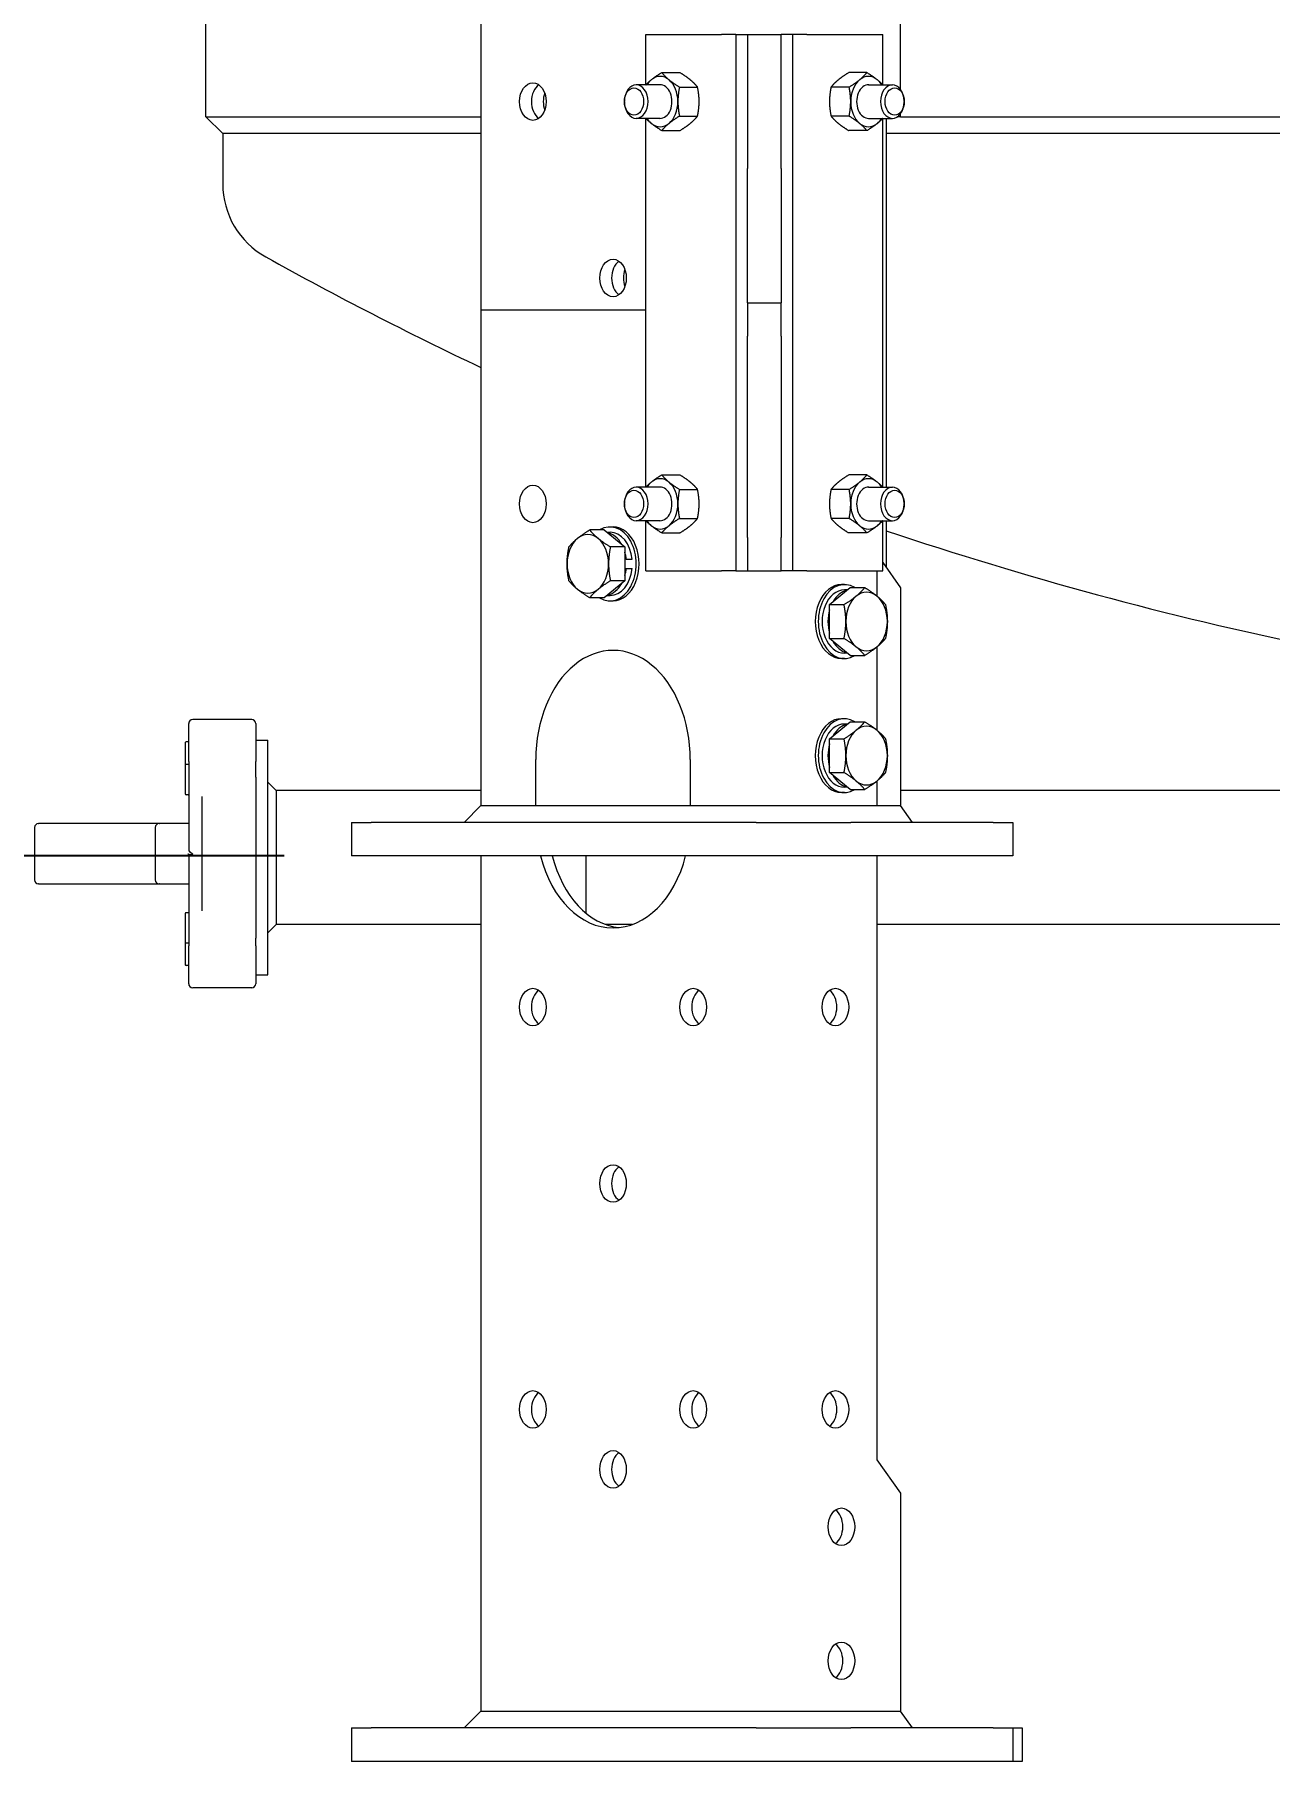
# Model space of a CAD drawing. Header units: inches. Extents: x 20 to 536, y 8 to 344.
# Drawn here: x 394.62 to 413.05, y 49.21 to 74.97 of the extents above; entities that cross this region are included whole.
import ezdxf

# ---------------------------------------------------------------- set-up
doc = ezdxf.new("R2010")
doc.units = ezdxf.units.IN
doc.header["$LTSCALE"] = 16
doc.header["$MEASUREMENT"] = 0
for name, color, linetype, lineweight in [('Dimension (ANSI)', 7, 'Continuous', 25), ('Symbol (ANSI)', 7, 'Continuous', 25), ('Visible (ANSI)', 7, 'Continuous', 50)]:
    doc.layers.add(name, color=color, linetype=linetype, lineweight=lineweight)
doc.styles.add('Standard D-E', font='arial.ttf')
doc.dimstyles.new('in [mm] D-E NeptuneBenson', dxfattribs={"dimscale": 16, "dimtxt": 0.15, "dimasz": 0.098425, "dimexe": 0.125, "dimexo": 0.063, "dimgap": 0.031496, "dimtad": 0, "dimtih": 1, "dimtoh": 1, "dimdec": 4, "dimrnd": 1e-08, "dimzin": 3, "dimdsep": 46, "dimlunit": 5, "dimtxsty": 'Standard D-E', "dimcen": 0.09, "dimdle": 0.393701, "dimclrd": 256, "dimclre": 256, "dimclrt": 256, "dimadec": 1, "dimazin": 1, "dimtfac": 1, "dimtofl": 0, "dimtmove": 0, "dimatfit": 3, "dimfxl": 1, "dimfrac": 1, "dimtolj": 1, "dimtzin": 4, "dimlwd": -1, "dimlwe": -1, "dimarcsym": 0})
doc.dimstyles.new('in [mm] D-E NeptuneBenson$7', dxfattribs={"dimscale": 16, "dimtxt": 0.15, "dimasz": 0.098425, "dimexe": 0.125, "dimexo": 0.063, "dimgap": 0.031496, "dimtad": 0, "dimtih": 1, "dimtoh": 1, "dimdec": 4, "dimrnd": 1e-08, "dimzin": 3, "dimdsep": 46, "dimlunit": 5, "dimtxsty": 'Standard D-E', "dimcen": 0.09, "dimdle": 0.393701, "dimclrd": 256, "dimclre": 256, "dimclrt": 256, "dimadec": 1, "dimazin": 1, "dimtfac": 1, "dimtofl": 0, "dimtmove": 0, "dimatfit": 3, "dimfxl": 1, "dimfrac": 1, "dimtolj": 1, "dimtzin": 4, "dimlwd": -1, "dimlwe": -1, "dimarcsym": 0})

# ---------------------------------------------------------------- blocks, each defined once
blk = doc.blocks.new('*D27')
at = {"layer": 'Defpoints', "color": 0, "transparency": 16777216}
for p in [(353.817, 160.21), (424.556, 160.21), (399.354, 62.718)]:
    blk.add_point(p, dxfattribs=at)
at = {"layer": 'Dimension (ANSI)', "transparency": 16777216}
for p, q in [((423.548, 160.21), (351.817, 160.21)), ((353.817, 158.636), (353.817, 117.193)), ((353.817, 64.293), (353.817, 99.866)), ((398.346, 62.718), (351.817, 62.718))]:
    blk.add_line(p, q, dxfattribs=at)
for points in [[(353.554, 158.636), (354.079, 158.636), (353.817, 160.21)], [(353.554, 64.293), (354.079, 64.293), (353.817, 62.718)]]:
    blk.add_solid(points, dxfattribs=at)
at = {"layer": 'Dimension (ANSI)', "transparency": 16777216, "char_height": 2.4, "attachment_point": 5, "style": 'Standard D-E'}
for s, insert in [('\\A1; \\fArial|b0|i0;97{\\H1x;\\S1#2;} in', (353.817, 111.464)), ('\\A1;[2461.5 mm]{\\P\\fArial|b0|i0;SHIPPING HEIGHT\\P\\fArial|b0|i0;REF.}', (353.817, 102.8))]:
    blk.add_mtext(s, dxfattribs=dict(at, insert=insert))

msp = doc.modelspace()

# ---------------------------------------------------------------- linework, layer by layer
at = {"layer": 'Visible (ANSI)', "linetype": 'Continuous', "lineweight": 18}
for p, q in [((401.283718, 84.368472), (401.283718, 63.468472)), ((407.542941, 74.151913), (407.542941, 84.368472)), ((397.179301, 73.743472), (397.179301, 75.743472)), ((403.743898, 74.968472), (404.875269, 74.968472)), ((403.743898, 74.218472), (403.743898, 74.968472)), ((405.087949, 74.968472), (404.875269, 74.968472)), ((405.087949, 74.968472), (405.261665, 74.968472)), ((405.087949, 74.968472), (405.087949, 66.968472)), ((405.261665, 74.968472), (405.761665, 74.968472)), ((405.261665, 74.968472), (405.261665, 72.968472)), ((405.761665, 72.968472), (405.761665, 74.968472)), ((405.935381, 74.968472), (405.761665, 74.968472)), ((406.148061, 74.968472), (405.935381, 74.968472)), ((405.935381, 66.968472), (405.935381, 74.968472)), ((406.148061, 74.968472), (407.279432, 74.968472)), ((407.279432, 74.218472), (407.279432, 74.968472)), ((403.9575, 74.218472), (403.600493, 74.218472)), ((403.981128, 74.401485), (404.250545, 74.401485)), ((404.246293, 74.184979), (404.51571, 74.184979)), ((406.777037, 74.184979), (406.50762, 74.184979)), ((407.042202, 74.401485), (406.772786, 74.401485)), ((407.06583, 74.218472), (407.422838, 74.218472)), ((403.423737, 73.972419), (403.423749, 73.973338)), ((403.423737, 73.964526), (403.423749, 73.963607)), ((407.599593, 73.972419), (407.599581, 73.973338)), ((407.599593, 73.964526), (407.599581, 73.963607)), ((397.179301, 73.743472), (401.283718, 73.743472)), ((397.431325, 73.493472), (397.181325, 73.743472)), ((403.9575, 73.718472), (403.600493, 73.718472)), ((403.743898, 68.218472), (403.743898, 73.718472)), ((404.246293, 73.751966), (404.51571, 73.751966)), ((406.777037, 73.751966), (406.50762, 73.751966)), ((407.06583, 73.718472), (407.422838, 73.718472)), ((407.279432, 68.218472), (407.279432, 73.718472)), ((407.332009, 73.718472), (407.332009, 68.218472)), ((407.542941, 73.743472), (407.499893, 73.743472)), ((407.542941, 73.743472), (407.542941, 73.785032)), ((407.542941, 73.743472), (424.931322, 73.743472)), ((397.431325, 73.493472), (397.431325, 72.743211)), ((401.283718, 73.493472), (397.431325, 73.493472)), ((403.981128, 73.53546), (404.250545, 73.53546)), ((407.042202, 73.53546), (406.772786, 73.53546)), ((424.931322, 73.493472), (407.332009, 73.493472)), ((405.261665, 71.468472), (405.261665, 72.968472)), ((405.761665, 72.968472), (405.761665, 71.468472)), ((405.261665, 70.968472), (405.261665, 71.468472)), ((405.761665, 71.468472), (405.761665, 70.968472)), ((401.283718, 70.864472), (401.485814, 70.864472)), ((401.283718, 70.864472), (401.283718, 63.468472)), ((401.485814, 70.864472), (403.743898, 70.864472)), ((405.261665, 70.968472), (405.761665, 70.968472)), ((405.261665, 70.968472), (405.261665, 70.468472)), ((405.761665, 70.468472), (405.761665, 70.968472)), ((405.261665, 67.468472), (405.261665, 70.468472)), ((405.761665, 70.468472), (405.761665, 67.468472)), ((403.981128, 68.401485), (404.250545, 68.401485)), ((407.042202, 68.401485), (406.772786, 68.401485)), ((403.9575, 68.218472), (403.600493, 68.218472)), ((404.246293, 68.184979), (404.51571, 68.184979)), ((406.777037, 68.184979), (406.50762, 68.184979)), ((407.06583, 68.218472), (407.422838, 68.218472)), ((403.423737, 67.972419), (403.423749, 67.973338)), ((403.423737, 67.964526), (403.423749, 67.963607)), ((404.246293, 67.751966), (404.51571, 67.751966)), ((406.777037, 67.751966), (406.50762, 67.751966)), ((407.599593, 67.972419), (407.599581, 67.973338)), ((407.599593, 67.964526), (407.599581, 67.963607)), ((403.121857, 67.579654), (402.90642, 67.579654)), ((403.121857, 67.579654), (403.431217, 67.327063)), ((403.163291, 67.545824), (403.210246, 67.545824)), ((403.210246, 67.625654), (403.254788, 67.625654)), ((403.9575, 67.718472), (403.600493, 67.718472)), ((403.743898, 66.968472), (403.743898, 67.718472)), ((403.981128, 67.53546), (404.250545, 67.53546)), ((407.042202, 67.53546), (406.772786, 67.53546)), ((407.06583, 67.718472), (407.422838, 67.718472)), ((407.279432, 66.968472), (407.279432, 67.718472)), ((407.332009, 67.718472), (407.332009, 67.020823)), ((403.431217, 67.327063), (403.215779, 67.327063)), ((403.431217, 67.327063), (403.431217, 66.821882)), ((405.261665, 67.468472), (405.261665, 66.968472)), ((405.761665, 66.968472), (405.761665, 67.468472)), ((403.451687, 67.142273), (403.431217, 67.142273)), ((403.431217, 67.006672), (403.451687, 67.006672)), ((403.451687, 67.142273), (403.540075, 67.142273)), ((403.451687, 67.006672), (403.540075, 67.006672)), ((403.743898, 66.968472), (404.875269, 66.968472)), ((405.087949, 66.968472), (404.875269, 66.968472)), ((405.087949, 66.968472), (405.261665, 66.968472)), ((405.261665, 66.968472), (405.761665, 66.968472)), ((405.935381, 66.968472), (405.761665, 66.968472)), ((406.148061, 66.968472), (405.935381, 66.968472)), ((406.148061, 66.968472), (407.279432, 66.968472)), ((407.19225, 66.968472), (407.19225, 66.593642)), ((407.279432, 67.095179), (407.545804, 66.718472)), ((403.431217, 66.821882), (403.121857, 66.569291)), ((403.431217, 66.821882), (403.215779, 66.821882)), ((406.485491, 66.467063), (406.794851, 66.719654)), ((406.706462, 66.765654), (406.66192, 66.765654)), ((406.794851, 66.719654), (407.010288, 66.719654)), ((407.545804, 66.718472), (407.545804, 63.468472)), ((403.121857, 66.569291), (402.90642, 66.569291)), ((403.163291, 66.603121), (403.210246, 66.603121)), ((403.210246, 66.523291), (403.254788, 66.523291)), ((406.485491, 65.961882), (406.485491, 66.467063)), ((406.485491, 66.467063), (406.700929, 66.467063)), ((406.753417, 66.685824), (406.706462, 66.685824)), ((406.794851, 65.709291), (406.485491, 65.961882)), ((406.485491, 65.961882), (406.700929, 65.961882)), ((406.753417, 65.743121), (406.706462, 65.743121)), ((406.794851, 65.709291), (407.010288, 65.709291)), ((407.19225, 65.835303), (407.19225, 64.593642)), ((406.706462, 65.663291), (406.66192, 65.663291)), ((396.923451, 64.174872), (396.923451, 64.692441)), ((397.863451, 64.752441), (396.983451, 64.752441)), ((397.923451, 64.692441), (397.923451, 64.174872)), ((406.485491, 64.467063), (406.794851, 64.719654)), ((406.706462, 64.765654), (406.66192, 64.765654)), ((406.753417, 64.685824), (406.706462, 64.685824)), ((406.794851, 64.719654), (407.010288, 64.719654)), ((396.873451, 64.408959), (396.873451, 64.094962)), ((396.913451, 64.418959), (396.883451, 64.418959)), ((397.923451, 64.44485), (398.102751, 64.44485)), ((398.102751, 60.94485), (398.102751, 64.44485)), ((406.485491, 63.961882), (406.485491, 64.467063)), ((406.485491, 64.467063), (406.700929, 64.467063)), ((396.923451, 64.127214), (396.923451, 64.174872)), ((397.923451, 64.174872), (397.923451, 64.127214)), ((402.102204, 63.468472), (402.102204, 64.154472)), ((404.407372, 64.154472), (404.407372, 63.468472)), ((396.873451, 64.094962), (396.873451, 64.090309)), ((396.873451, 64.090309), (396.873451, 63.807078)), ((396.883451, 64.084962), (396.913451, 64.084962)), ((396.923451, 64.127214), (396.923451, 62.802941)), ((397.923451, 63.895045), (397.923451, 64.127214)), ((397.923451, 63.895045), (397.923451, 61.494656)), ((406.794851, 63.709291), (406.485491, 63.961882)), ((406.485491, 63.961882), (406.700929, 63.961882)), ((396.873451, 63.807078), (396.873451, 63.791731)), ((396.873451, 63.791731), (396.873451, 63.642505)), ((396.913451, 63.632505), (396.883451, 63.632505)), ((398.227751, 63.69485), (398.102751, 63.81985)), ((401.283718, 63.69485), (398.227751, 63.69485)), ((398.227751, 63.69485), (398.227751, 63.380341)), ((406.706462, 63.663291), (406.66192, 63.663291)), ((406.753417, 63.743121), (406.706462, 63.743121)), ((406.794851, 63.709291), (407.010288, 63.709291)), ((407.19225, 63.835303), (407.19225, 63.468472)), ((417.619151, 63.69485), (407.545804, 63.69485)), ((397.123451, 61.901265), (397.123451, 63.603617)), ((398.227751, 63.380341), (398.227751, 61.69485)), ((401.283718, 63.468472), (401.033718, 63.218472)), ((401.283718, 63.468472), (401.485814, 63.468472)), ((401.485814, 63.468472), (405.023761, 63.468472)), ((405.023761, 63.468472), (405.999569, 63.468472)), ((405.999569, 63.468472), (407.545804, 63.468472)), ((407.72258, 63.218472), (407.545804, 63.468472)), ((394.623451, 63.142441), (394.623451, 62.362441)), ((394.683451, 63.202441), (394.687709, 63.202441)), ((396.471331, 63.202441), (394.687709, 63.202441)), ((396.423451, 63.142441), (396.423451, 62.362441)), ((396.483451, 63.202441), (396.471331, 63.202441)), ((396.483451, 63.202441), (396.487061, 63.202441)), ((396.923451, 63.202441), (396.487061, 63.202441)), ((399.354444, 63.218472), (399.647337, 63.218472)), ((399.354444, 63.218472), (399.354444, 62.718472)), ((405.389044, 63.218472), (399.647337, 63.218472)), ((405.389044, 63.218472), (406.803257, 63.218472)), ((408.924578, 63.218472), (406.803257, 63.218472)), ((408.924578, 63.218472), (409.217471, 63.218472)), ((409.217471, 63.218472), (409.217471, 62.718472)), ((396.923451, 62.701941), (396.923451, 61.377668)), ((396.945983, 62.775215), (396.928231, 62.792967)), ((396.983451, 62.737747), (396.945983, 62.775215)), ((396.951654, 62.737747), (396.983451, 62.737747)), ((399.647337, 62.718472), (399.354444, 62.718472)), ((405.389044, 62.718472), (399.647337, 62.718472)), ((401.283718, 62.718472), (401.283718, 49.964472)), ((402.855273, 61.862851), (402.855273, 62.718472)), ((406.803257, 62.718472), (405.389044, 62.718472)), ((408.924578, 62.718472), (406.803257, 62.718472)), ((407.19225, 62.718472), (407.19225, 53.714472)), ((409.217471, 62.718472), (408.924578, 62.718472)), ((394.687709, 62.302441), (394.683451, 62.302441)), ((394.687709, 62.302441), (396.471331, 62.302441)), ((396.471331, 62.302441), (396.483451, 62.302441)), ((396.487061, 62.302441), (396.483451, 62.302441)), ((396.487061, 62.302441), (396.923451, 62.302441)), ((396.873451, 61.862377), (396.873451, 61.71315)), ((396.913451, 61.872377), (396.883451, 61.872377)), ((396.873451, 61.71315), (396.873451, 61.697804)), ((396.873451, 61.697804), (396.873451, 61.414573)), ((398.227751, 61.69485), (398.102751, 61.56985)), ((401.283718, 61.69485), (398.227751, 61.69485)), ((403.539124, 61.69485), (403.147228, 61.69485)), ((417.619151, 61.69485), (407.19225, 61.69485)), ((396.873451, 61.414573), (396.873451, 61.40992)), ((396.873451, 61.40992), (396.873451, 61.095923)), ((396.913451, 61.41992), (396.883451, 61.41992)), ((396.923451, 61.330009), (396.923451, 61.377668)), ((396.923451, 60.812441), (396.923451, 61.330009)), ((397.923451, 61.377668), (397.923451, 61.494656)), ((397.923451, 61.377668), (397.923451, 61.330009)), ((397.923451, 61.330009), (397.923451, 60.812441)), ((396.913451, 61.085923), (396.883451, 61.085923)), ((397.923451, 60.94485), (398.102751, 60.94485)), ((397.863451, 60.752441), (396.983451, 60.752441)), ((407.19225, 53.714472), (407.545804, 53.214472)), ((407.545804, 53.214472), (407.545804, 49.964472)), ((401.283718, 49.964472), (401.033718, 49.714472)), ((401.283718, 49.964472), (401.485814, 49.964472)), ((401.485814, 49.964472), (405.023761, 49.964472)), ((405.023761, 49.964472), (405.999569, 49.964472)), ((405.999569, 49.964472), (407.545804, 49.964472)), ((407.72258, 49.714472), (407.545804, 49.964472)), ((399.354444, 49.714472), (399.647337, 49.714472)), ((399.354444, 49.714472), (399.354444, 49.214472)), ((405.389044, 49.714472), (399.647337, 49.714472)), ((405.389044, 49.714472), (406.803257, 49.714472)), ((408.924578, 49.714472), (406.803257, 49.714472)), ((408.924578, 49.714472), (409.217471, 49.714472)), ((409.217471, 49.714472), (409.361305, 49.714472)), ((409.217471, 49.714472), (409.217471, 49.214472)), ((409.361305, 49.714472), (409.361305, 49.214472)), ((399.647337, 49.214472), (399.354444, 49.214472)), ((405.389044, 49.214472), (399.647337, 49.214472)), ((406.803257, 49.214472), (405.389044, 49.214472)), ((408.924578, 49.214472), (406.803257, 49.214472)), ((409.217471, 49.214472), (408.924578, 49.214472)), ((409.361305, 49.214472), (409.217471, 49.214472))]:
    msp.add_line(p, q, dxfattribs=at)
for centre, radius, start, end in [((398.679325, 72.743211), 1.248, 180, 240.9488246), ((424.931325, 120.003472), 55.31, 240.9488246, 244.6880334), ((424.931325, 120.003472), 55.31, 251.4462535, 265.0743037), ((396.983451, 64.692441), 0.06, 90, 180), ((397.863451, 64.692441), 0.06, 0, 90), ((396.883451, 64.408959), 0.01, 90, 180), ((396.913451, 64.428959), 0.01, 270, 0), ((396.883451, 64.094962), 0.01, 180, 270), ((396.913451, 64.074962), 0.01, 0, 90), ((396.883451, 63.642505), 0.01, 180, 270), ((396.913451, 63.622505), 0.01, 0, 90), ((394.683451, 63.142441), 0.06, 90, 180), ((396.483451, 63.142441), 0.06, 90, 180), ((394.683451, 62.362441), 0.06, 180, 270), ((396.483451, 62.362441), 0.06, 180, 270), ((396.883451, 61.862377), 0.01, 90, 180), ((396.913451, 61.882377), 0.01, 270, 0), ((396.883451, 61.40992), 0.01, 90, 180), ((396.913451, 61.42992), 0.01, 270, 0), ((396.883451, 61.095923), 0.01, 180, 270), ((396.913451, 61.075923), 0.01, 0, 90), ((396.983451, 60.812441), 0.06, 180, 270), ((397.863451, 60.812441), 0.06, 270, 0)]:
    msp.add_arc(centre, radius, start, end, dxfattribs=at)
for centre, major_axis in [((402.058571, 73.968472), (0, -0.28)), ((403.567121, 73.968472), (0, 0.202815)), ((407.456209, 73.968472), (0, -0.202815)), ((403.254788, 71.337472), (0, -0.28)), ((402.058571, 67.968472), (0, -0.28)), ((403.567121, 67.968472), (0, -0.202815)), ((407.456209, 67.968472), (0, -0.202815)), ((402.058571, 60.464472), (0, -0.28)), ((404.451005, 60.464472), (0, -0.28)), ((406.572325, 60.464472), (0, 0.28)), ((403.254788, 57.833472), (0, -0.28)), ((402.058571, 54.464472), (0, -0.28)), ((404.451005, 54.464472), (0, -0.28)), ((406.572325, 54.464472), (0, 0.28)), ((403.254788, 53.570472), (0, -0.28)), ((406.66192, 52.714472), (0, -0.28)), ((406.66192, 50.714472), (0, -0.28))]:
    msp.add_ellipse(centre, major_axis=major_axis, ratio=0.707106781, dxfattribs=at)
for centre, major_axis, ratio, start_param, end_param in [((402.235348, 73.968472), (0, -0.28), 0.707106781, 3.604362771, 5.820415189), ((403.600493, 73.968472), (0, -0.25), 0.707106781, 4.731850413, 10.976112854), ((403.957444, 73.968472), (0, -0.375), 0.707106781, 3.665191429, 3.982661324), ((403.957444, 73.968472), (0, 0.375), 0.707106781, 5.759586532, 6.806784083), ((403.957444, 73.968472), (0, -0.250136), 0.707106781, 6.250227729, 9.457735539), ((403.957444, 73.968472), (0, 0.375), 0.707106781, 4.71238898, 5.759586532), ((407.065886, 73.968472), (0, -0.375), 0.707106781, 3.665191429, 4.71238898), ((407.065886, 73.968472), (0, 0.250136), 0.707106781, 6.250227729, 9.457735539), ((407.065886, 73.968472), (0, 0.375), 0.707106781, 5.759586532, 6.806784083), ((407.065886, 73.968472), (0, 0.375), 0.707106781, 5.442116637, 5.759586532), ((407.422838, 73.968472), (0, 0.25), 0.707106781, 4.731850413, 10.976112854), ((402.411917, 73.968472), (0, -0.28), 0.707106781, 4.244079793, 5.180698168), ((403.957444, 73.968472), (0, 0.375), 0.707106781, 3.665191429, 4.71238898), ((407.065886, 73.968472), (0, -0.375), 0.707106781, 4.71238898, 5.759586532), ((403.957444, 73.968472), (0, -0.375), 0.707106781, 5.442116637, 5.759586532), ((407.065886, 73.968472), (0, 0.375), 0.707106781, 3.665191429, 3.982661324), ((403.957444, 73.968472), (0, -0.375), 0.707106781, 5.759586532, 6.806784083), ((407.065886, 73.968472), (0, -0.375), 0.707106781, 5.759586532, 6.806784083), ((403.431565, 71.337472), (0, 0.28), 0.707106781, 0.462770118, 2.678822536), ((403.431565, 71.337472), (0, -0.28), 0.707106781, 3.604362771, 5.820415189), ((403.608341, 71.337472), (0, -0.28), 0.707106781, 4.245242869, 5.179535091), ((403.957444, 67.968472), (0, -0.375), 0.707106781, 3.665191429, 3.982661324), ((403.957444, 67.968472), (0, 0.375), 0.707106781, 5.759586532, 6.806784083), ((403.957444, 67.968472), (0, 0.375), 0.707106781, 4.71238898, 5.759586532), ((407.065886, 67.968472), (0, -0.375), 0.707106781, 3.665191429, 4.71238898), ((407.065886, 67.968472), (0, 0.375), 0.707106781, 5.759586532, 6.806784083), ((407.065886, 67.968472), (0, 0.375), 0.707106781, 5.442116637, 5.759586532), ((403.600493, 67.968472), (0, -0.25), 0.707106781, 4.731850413, 10.976112854), ((403.957444, 67.968472), (0, -0.250136), 0.707106781, 6.250227729, 9.457735539), ((407.065886, 67.968472), (0, 0.250136), 0.707106781, 6.250227729, 9.457735539), ((407.422838, 67.968472), (0, 0.25), 0.707106781, 4.731850413, 10.976112854), ((403.957444, 67.968472), (0, 0.375), 0.707106781, 3.665191429, 4.71238898), ((407.065886, 67.968472), (0, -0.375), 0.707106781, 4.71238898, 5.759586532), ((402.878789, 67.074472), (0, 0.4375), 0.707106781, 5.759586532, 6.806784083), ((403.210246, 67.074472), (0, -0.551181), 0.707106781, 5.8717395, 9.836223768), ((403.121857, 67.074472), (0, 0.471351), 0.707106781, 5.378289783, 6.14088328), ((403.210246, 67.074472), (0, 0.471351), 0.707106781, 4.856733198, 6.283185307), ((403.254788, 67.074472), (0, -0.551181), 0.707106781, 0, 3.141592654), ((403.957444, 67.968472), (0, -0.375), 0.707106781, 5.442116637, 5.759586532), ((403.957444, 67.968472), (0, -0.375), 0.707106781, 5.759586532, 6.806784083), ((407.065886, 67.968472), (0, -0.375), 0.707106781, 5.759586532, 6.806784083), ((407.065886, 67.968472), (0, 0.375), 0.707106781, 3.665191429, 3.982661324), ((402.878789, 67.074472), (0, -0.4375), 0.707106781, 3.665191429, 4.71238898), ((402.878789, 67.074472), (0, 0.4375), 0.707106781, 4.71238898, 5.759586532), ((403.121857, 67.074472), (0, -0.471351), 0.707106781, 1.715140545, 1.952093075), ((402.878789, 67.074472), (0, -0.4375), 0.707106781, 4.71238898, 5.759586532), ((402.878789, 67.074472), (0, 0.4375), 0.707106781, 3.665191429, 4.71238898), ((403.210246, 67.074472), (0, -0.471351), 0.707106781, 0, 1.426452109), ((403.121857, 67.074472), (0, -0.471351), 0.707106781, 1.189499578, 1.426452109), ((403.121857, 67.074472), (0, -0.471351), 0.707106781, 0.142302027, 0.904895524), ((406.66192, 66.214472), (0, 0.551181), 0.707106781, 0, 3.141592654), ((406.706462, 66.214472), (0, 0.551181), 0.707106781, 5.8717395, 9.836223768), ((402.878789, 67.074472), (0, -0.4375), 0.707106781, 5.759586532, 6.806784083), ((406.706462, 66.214472), (0, 0.471351), 0.707106781, 0, 3.141592654), ((406.794851, 66.214472), (0, 0.471351), 0.707106781, 0.142302027, 0.904895524), ((407.037919, 66.214472), (0, -0.4375), 0.707106781, 3.665191429, 4.71238898), ((407.037919, 66.214472), (0, 0.4375), 0.707106781, 5.759586532, 6.806784083), ((407.037919, 66.214472), (0, 0.4375), 0.707106781, 4.71238898, 5.759586532), ((406.794851, 66.214472), (0, 0.471351), 0.707106781, 1.189499578, 1.952093075), ((407.037919, 66.214472), (0, -0.4375), 0.707106781, 4.71238898, 5.759586532), ((407.037919, 66.214472), (0, 0.4375), 0.707106781, 3.665191429, 4.71238898), ((403.254788, 64.154472), (0, 1.63), 0.707106781, 4.71238898, 7.853981634), ((406.794851, 66.214472), (0, -0.471351), 0.707106781, 5.378289783, 6.14088328), ((407.037919, 66.214472), (0, -0.4375), 0.707106781, 5.759586532, 6.806784083), ((406.66192, 64.214472), (0, 0.551181), 0.707106781, 0, 3.141592654), ((406.706462, 64.214472), (0, 0.551181), 0.707106781, 5.8717395, 9.836223768), ((406.706462, 64.214472), (0, 0.471351), 0.707106781, 0, 3.141592654), ((406.794851, 64.214472), (0, 0.471351), 0.707106781, 0.142302027, 0.904895524), ((407.037919, 64.214472), (0, 0.4375), 0.707106781, 5.759586532, 6.806784083), ((406.794851, 64.214472), (0, 0.471351), 0.707106781, 1.189499578, 1.952093075), ((407.037919, 64.214472), (0, -0.4375), 0.707106781, 3.665191429, 4.71238898), ((407.037919, 64.214472), (0, 0.4375), 0.707106781, 4.71238898, 5.759586532), ((407.037919, 64.214472), (0, -0.4375), 0.707106781, 4.71238898, 5.759586532), ((407.037919, 64.214472), (0, 0.4375), 0.707106781, 3.665191429, 4.71238898), ((406.794851, 64.214472), (0, -0.471351), 0.707106781, 5.378289783, 6.14088328), ((407.037919, 64.214472), (0, -0.4375), 0.707106781, 5.759586532, 6.806784083), ((396.983451, 62.802941), (-0.06, 0), 0.425, 0, 0.401870647), ((396.983451, 62.701941), (0.06, 0), 0.425, 2.540898119, 3.141592654), ((403.254788, 63.274472), (0, -1.63), 0.707106781, 5.060480377, 7.505890237), ((403.431565, 63.274472), (0, -1.63), 0.707106781, 5.060480377, 6.206422826), ((402.235348, 60.464472), (0, -0.28), 0.707106781, 3.604362771, 5.820415189), ((404.627782, 60.464472), (0, -0.28), 0.707106781, 3.604362771, 5.820415189), ((406.395549, 60.464472), (0, 0.28), 0.707106781, 3.604362771, 5.820415189), ((403.431565, 57.833472), (0, -0.28), 0.707106781, 3.604362771, 5.820415189), ((402.235348, 54.464472), (0, -0.28), 0.707106781, 3.604362771, 5.820415189), ((404.627782, 54.464472), (0, -0.28), 0.707106781, 3.604362771, 5.820415189), ((406.395549, 54.464472), (0, 0.28), 0.707106781, 3.604362771, 5.820415189), ((403.431565, 53.570472), (0, -0.28), 0.707106781, 3.604362771, 5.820415189), ((406.485143, 52.714472), (0, 0.28), 0.707106781, 3.604362771, 5.820415189), ((406.485143, 50.714472), (0, 0.28), 0.707106781, 3.604362771, 5.820415189)]:
    msp.add_ellipse(centre, major_axis=major_axis, ratio=ratio, start_param=start_param, end_param=end_param, dxfattribs=at)
for points, weights in [([(403.745021, 74.218472), (403.780769, 74.25723), (403.824862, 74.293232)], [1.01566285889, 1.02690849784, 1]), ([(403.824862, 74.293232), (403.886394, 74.343472), (403.981128, 74.401485)], [1, 1.0379548493, 1]), ([(403.981128, 74.401485), (404.028495, 74.343472), (404.090027, 74.293232)], [1, 1.0379548493, 1]), ([(404.090027, 74.293232), (404.151559, 74.242992), (404.246293, 74.184979)], [1, 1.0379548493, 1]), ([(404.246293, 74.184979), (404.222609, 74.068953), (404.222609, 73.968472)], [1, 1.0379548493, 1]), ([(404.406811, 74.293232), (404.345279, 74.343472), (404.250545, 74.401485)], [1, 1.0379548493, 1]), ([(404.51571, 74.184979), (404.468343, 74.242992), (404.406811, 74.293232)], [1, 1.0379548493, 1]), ([(404.539393, 73.968472), (404.539393, 74.068953), (404.51571, 74.184979)], [1, 1.0379548493, 1]), ([(406.50762, 74.184979), (406.483937, 74.068953), (406.483937, 73.968472)], [1, 1.0379548493, 1]), ([(406.616519, 74.293232), (406.554988, 74.242992), (406.50762, 74.184979)], [1, 1.0379548493, 1]), ([(406.772786, 74.401485), (406.678051, 74.343472), (406.616519, 74.293232)], [1, 1.0379548493, 1]), ([(406.777037, 74.184979), (406.871772, 74.242992), (406.933303, 74.293232)], [1, 1.0379548493, 1]), ([(406.800721, 73.968472), (406.800721, 74.068953), (406.777037, 74.184979)], [1, 1.0379548493, 1]), ([(406.933303, 74.293232), (406.994835, 74.343472), (407.042202, 74.401485)], [1, 1.0379548493, 1]), ([(407.042202, 74.401485), (407.136937, 74.343472), (407.198468, 74.293232)], [1, 1.0379548493, 1]), ([(407.198468, 74.293232), (407.242561, 74.25723), (407.278309, 74.218472)], [1, 1.02690849784, 1.01566285889]), ([(404.222609, 73.968472), (404.222609, 73.867992), (404.246293, 73.751966)], [1, 1.0379548493, 1]), ([(404.51571, 73.751966), (404.539393, 73.867992), (404.539393, 73.968472)], [1, 1.0379548493, 1]), ([(406.483937, 73.968472), (406.483937, 73.867992), (406.50762, 73.751966)], [1, 1.0379548493, 1]), ([(406.777037, 73.751966), (406.800721, 73.867992), (406.800721, 73.968472)], [1, 1.0379548493, 1]), ([(403.824862, 73.643713), (403.780769, 73.679715), (403.745021, 73.718472)], [1, 1.02690849784, 1.01566285889]), ([(404.246293, 73.751966), (404.151559, 73.693953), (404.090027, 73.643713)], [1, 1.0379548493, 1]), ([(404.406811, 73.643713), (404.468343, 73.693953), (404.51571, 73.751966)], [1, 1.0379548493, 1]), ([(406.50762, 73.751966), (406.554988, 73.693953), (406.616519, 73.643713)], [1, 1.0379548493, 1]), ([(406.933303, 73.643713), (406.871772, 73.693953), (406.777037, 73.751966)], [1, 1.0379548493, 1]), ([(407.278309, 73.718472), (407.242561, 73.679715), (407.198468, 73.643713)], [1.01566285889, 1.02690849784, 1]), ([(403.981128, 73.53546), (403.886394, 73.593472), (403.824862, 73.643713)], [1, 1.0379548493, 1]), ([(404.090027, 73.643713), (404.028495, 73.593472), (403.981128, 73.53546)], [1, 1.0379548493, 1]), ([(404.250545, 73.53546), (404.345279, 73.593472), (404.406811, 73.643713)], [1, 1.0379548493, 1]), ([(406.616519, 73.643713), (406.678051, 73.593472), (406.772786, 73.53546)], [1, 1.0379548493, 1]), ([(407.042202, 73.53546), (406.994835, 73.593472), (406.933303, 73.643713)], [1, 1.0379548493, 1]), ([(407.198468, 73.643713), (407.136937, 73.593472), (407.042202, 73.53546)], [1, 1.0379548493, 1]), ([(403.745021, 68.218472), (403.780769, 68.25723), (403.824862, 68.293232)], [1.01566285889, 1.02690849784, 1]), ([(403.824862, 68.293232), (403.886394, 68.343472), (403.981128, 68.401485)], [1, 1.0379548493, 1]), ([(403.981128, 68.401485), (404.028495, 68.343472), (404.090027, 68.293232)], [1, 1.0379548493, 1]), ([(404.090027, 68.293232), (404.151559, 68.242992), (404.246293, 68.184979)], [1, 1.0379548493, 1]), ([(404.406811, 68.293232), (404.345279, 68.343472), (404.250545, 68.401485)], [1, 1.0379548493, 1]), ([(404.51571, 68.184979), (404.468343, 68.242992), (404.406811, 68.293232)], [1, 1.0379548493, 1]), ([(406.616519, 68.293232), (406.554988, 68.242992), (406.50762, 68.184979)], [1, 1.0379548493, 1]), ([(406.772786, 68.401485), (406.678051, 68.343472), (406.616519, 68.293232)], [1, 1.0379548493, 1]), ([(406.777037, 68.184979), (406.871772, 68.242992), (406.933303, 68.293232)], [1, 1.0379548493, 1]), ([(406.933303, 68.293232), (406.994835, 68.343472), (407.042202, 68.401485)], [1, 1.0379548493, 1]), ([(407.042202, 68.401485), (407.136937, 68.343472), (407.198468, 68.293232)], [1, 1.0379548493, 1]), ([(407.198468, 68.293232), (407.242561, 68.25723), (407.278309, 68.218472)], [1, 1.02690849784, 1.01566285889]), ([(404.246293, 68.184979), (404.222609, 68.068953), (404.222609, 67.968472)], [1, 1.0379548493, 1]), ([(404.539393, 67.968472), (404.539393, 68.068953), (404.51571, 68.184979)], [1, 1.0379548493, 1]), ([(406.50762, 68.184979), (406.483937, 68.068953), (406.483937, 67.968472)], [1, 1.0379548493, 1]), ([(406.800721, 67.968472), (406.800721, 68.068953), (406.777037, 68.184979)], [1, 1.0379548493, 1]), ([(404.246293, 67.751966), (404.151559, 67.693953), (404.090027, 67.643713)], [1, 1.0379548493, 1]), ([(404.222609, 67.968472), (404.222609, 67.867992), (404.246293, 67.751966)], [1, 1.0379548493, 1]), ([(404.406811, 67.643713), (404.468343, 67.693953), (404.51571, 67.751966)], [1, 1.0379548493, 1]), ([(404.51571, 67.751966), (404.539393, 67.867992), (404.539393, 67.968472)], [1, 1.0379548493, 1]), ([(406.483937, 67.968472), (406.483937, 67.867992), (406.50762, 67.751966)], [1, 1.0379548493, 1]), ([(406.50762, 67.751966), (406.554988, 67.693953), (406.616519, 67.643713)], [1, 1.0379548493, 1]), ([(406.777037, 67.751966), (406.800721, 67.867992), (406.800721, 67.968472)], [1, 1.0379548493, 1]), ([(406.933303, 67.643713), (406.871772, 67.693953), (406.777037, 67.751966)], [1, 1.0379548493, 1]), ([(402.72411, 67.453359), (402.795897, 67.511972), (402.90642, 67.579654)], [1, 1.04314139574, 1.01001874936]), ([(402.90642, 67.579654), (402.961682, 67.511972), (403.033469, 67.453359)], [1.01001874936, 1.04314139574, 1]), ([(403.824862, 67.643713), (403.780769, 67.679715), (403.745021, 67.718472)], [1, 1.02690849784, 1.01566285889]), ([(403.981128, 67.53546), (403.886394, 67.593472), (403.824862, 67.643713)], [1, 1.0379548493, 1]), ([(404.090027, 67.643713), (404.028495, 67.593472), (403.981128, 67.53546)], [1, 1.0379548493, 1]), ([(404.250545, 67.53546), (404.345279, 67.593472), (404.406811, 67.643713)], [1, 1.0379548493, 1]), ([(406.616519, 67.643713), (406.678051, 67.593472), (406.772786, 67.53546)], [1, 1.0379548493, 1]), ([(407.042202, 67.53546), (406.994835, 67.593472), (406.933303, 67.643713)], [1, 1.0379548493, 1]), ([(407.198468, 67.643713), (407.136937, 67.593472), (407.042202, 67.53546)], [1, 1.0379548493, 1]), ([(407.278309, 67.718472), (407.242561, 67.679715), (407.198468, 67.643713)], [1.01566285889, 1.02690849784, 1]), ([(402.56943, 67.074472), (402.56943, 67.1917), (402.597061, 67.327063)], [1, 1.04314139574, 1.01001874936]), ([(402.597061, 67.327063), (402.652323, 67.394745), (402.72411, 67.453359)], [1.01001874936, 1.04314139574, 1]), ([(403.033469, 67.453359), (403.105256, 67.394745), (403.215779, 67.327063)], [1, 1.04314139574, 1.01001874936]), ([(403.215779, 67.327063), (403.188149, 67.1917), (403.188149, 67.074472)], [1.01001874936, 1.04314139574, 1]), ([(402.597061, 66.821882), (402.56943, 66.957245), (402.56943, 67.074472)], [1.01001874936, 1.04314139574, 1]), ([(403.188149, 67.074472), (403.188149, 66.957245), (403.215779, 66.821882)], [1, 1.04314139574, 1.01001874936]), ([(402.72411, 66.695586), (402.652323, 66.7542), (402.597061, 66.821882)], [1, 1.04314139574, 1.01001874936]), ([(403.215779, 66.821882), (403.105256, 66.7542), (403.033469, 66.695586)], [1.01001874936, 1.04314139574, 1]), ([(406.883239, 66.593359), (406.955026, 66.651972), (407.010288, 66.719654)], [1, 1.04314139574, 1.01001874936]), ([(407.010288, 66.719654), (407.120811, 66.651972), (407.192598, 66.593359)], [1.01001874936, 1.04314139574, 1]), ([(402.90642, 66.569291), (402.795897, 66.636972), (402.72411, 66.695586)], [1.01001874936, 1.04314139574, 1]), ([(403.033469, 66.695586), (402.961682, 66.636972), (402.90642, 66.569291)], [1, 1.04314139574, 1.01001874936]), ([(406.700929, 66.467063), (406.811452, 66.534745), (406.883239, 66.593359)], [1.01001874936, 1.04314139574, 1]), ([(406.728559, 66.214472), (406.728559, 66.3317), (406.700929, 66.467063)], [1, 1.04314139574, 1.01001874936]), ([(407.192598, 66.593359), (407.264385, 66.534745), (407.319647, 66.467063)], [1, 1.04314139574, 1.01001874936]), ([(407.319647, 66.467063), (407.347278, 66.3317), (407.347278, 66.214472)], [1.01001874936, 1.04314139574, 1]), ([(406.700929, 65.961882), (406.728559, 66.097245), (406.728559, 66.214472)], [1.01001874936, 1.04314139574, 1]), ([(407.347278, 66.214472), (407.347278, 66.097245), (407.319647, 65.961882)], [1, 1.04314139574, 1.01001874936]), ([(406.883239, 65.835586), (406.811452, 65.8942), (406.700929, 65.961882)], [1, 1.04314139574, 1.01001874936]), ([(407.319647, 65.961882), (407.264385, 65.8942), (407.192598, 65.835586)], [1.01001874936, 1.04314139574, 1]), ([(407.010288, 65.709291), (406.955026, 65.776972), (406.883239, 65.835586)], [1.01001874936, 1.04314139574, 1]), ([(407.192598, 65.835586), (407.120811, 65.776972), (407.010288, 65.709291)], [1, 1.04314139574, 1.01001874936]), ([(406.883239, 64.593359), (406.955026, 64.651972), (407.010288, 64.719654)], [1, 1.04314139574, 1.01001874936]), ([(407.010288, 64.719654), (407.120811, 64.651972), (407.192598, 64.593359)], [1.01001874936, 1.04314139574, 1]), ([(406.700929, 64.467063), (406.811452, 64.534745), (406.883239, 64.593359)], [1.01001874936, 1.04314139574, 1]), ([(406.728559, 64.214472), (406.728559, 64.3317), (406.700929, 64.467063)], [1, 1.04314139574, 1.01001874936]), ([(407.192598, 64.593359), (407.264385, 64.534745), (407.319647, 64.467063)], [1, 1.04314139574, 1.01001874936]), ([(407.319647, 64.467063), (407.347278, 64.3317), (407.347278, 64.214472)], [1.01001874936, 1.04314139574, 1]), ([(406.700929, 63.961882), (406.728559, 64.097245), (406.728559, 64.214472)], [1.01001874936, 1.04314139574, 1]), ([(407.347278, 64.214472), (407.347278, 64.097245), (407.319647, 63.961882)], [1, 1.04314139574, 1.01001874936]), ([(406.883239, 63.835586), (406.811452, 63.8942), (406.700929, 63.961882)], [1, 1.04314139574, 1.01001874936]), ([(407.319647, 63.961882), (407.264385, 63.8942), (407.192598, 63.835586)], [1.01001874936, 1.04314139574, 1]), ([(407.010288, 63.709291), (406.955026, 63.776972), (406.883239, 63.835586)], [1.01001874936, 1.04314139574, 1]), ([(407.192598, 63.835586), (407.120811, 63.776972), (407.010288, 63.709291)], [1, 1.04314139574, 1.01001874936])]:
    msp.add_rational_spline(points, weights, degree=2, dxfattribs=at)
for points, knots in [([(396.910207, 62.750234), (396.910244, 62.75022), (396.910282, 62.750207), (396.911992, 62.749592), (396.914898, 62.748305), (396.919793, 62.74605)], [-0.00064885071, -0.00064885071, -0.00064885071, -0.00064885071, 0, 0, 0.02871512002, 0.02871512002, 0.02871512002, 0.02871512002]), ([(396.919793, 62.74605), (396.924569, 62.743849), (396.929384, 62.742293), (396.935407, 62.740596), (396.937897, 62.73998), (396.942988, 62.738886), (396.94557, 62.738411), (396.948172, 62.738012)], [0, 0, 0, 0, 0.0554026382, 0.0554026382, 0.091701074, 0.091701074, 0.1274278989, 0.1274278989, 0.1274278989, 0.1274278989]), ([(396.94995, 62.726264), (396.948773, 62.725576), (396.947639, 62.724898), (396.942092, 62.721528), (396.937566, 62.718604), (396.933954, 62.716354)], [0.0923027288, 0.0923027288, 0.0923027288, 0.0923027288, 0.10395135135, 0.10395135135, 0.15173708354, 0.15173708354, 0.15173708354, 0.15173708354]), ([(396.983451, 62.737747), (396.97663, 62.737747), (396.969783, 62.735887), (396.958603, 62.731142), (396.954023, 62.728643), (396.94995, 62.726264)], [0, 0, 0, 0, 0.05197567568, 0.05197567568, 0.0923027288, 0.0923027288, 0.0923027288, 0.0923027288])]:
    msp.add_open_spline(points, degree=3, knots=knots, dxfattribs=at)
msp.add_open_spline([(396.951654, 62.737747), (396.950479, 62.737747), (396.949317, 62.737836), (396.948172, 62.738012)], degree=3, dxfattribs=at)

# ---------------------------------------------------------------- dimensions: what is measured, and where the dimension line sits
at = {"layer": 'Dimension (ANSI)'}
dim = msp.add_linear_dim(base=(353.816572, 160.210476), p1=(399.354444, 62.718472), p2=(424.556325, 160.210476), angle=90, text=' \\fArial|b0|i0;<> in\\X[2461.5 mm]{\\P\\fArial|b0|i0;SHIPPING HEIGHT\\P\\fArial|b0|i0;REF.}', dimstyle='in [mm] D-E NeptuneBenson', override={"dimgap": 0.031496, "dimdec": 4, "dimpost": '', "dimtol": 0, "dimlim": 0, "dimtp": 0, "dimtm": 0, "dimtdec": 2, "dimatfit": 1}, dxfattribs=at)
dim.commit()
dim.dimension.update_dxf_attribs({"geometry": '*D27', "text_midpoint": (353.816572, 108.529804), "dimtype": 160})

# ---------------------------------------------------------------- leaders
at = {"layer": 'Symbol (ANSI)', "annotation_type": 0, "has_hookline": 1, "hookline_direction": 1, "text_width": 33.616372}
msp.add_leader([(397.206325, 85.243472), (389.152742, 58.947093), (387.577939, 58.947093)], dimstyle='in [mm] D-E NeptuneBenson$7', override={"dimtad": 0}, dxfattribs=at)

doc.saveas('drawing.dxf')
